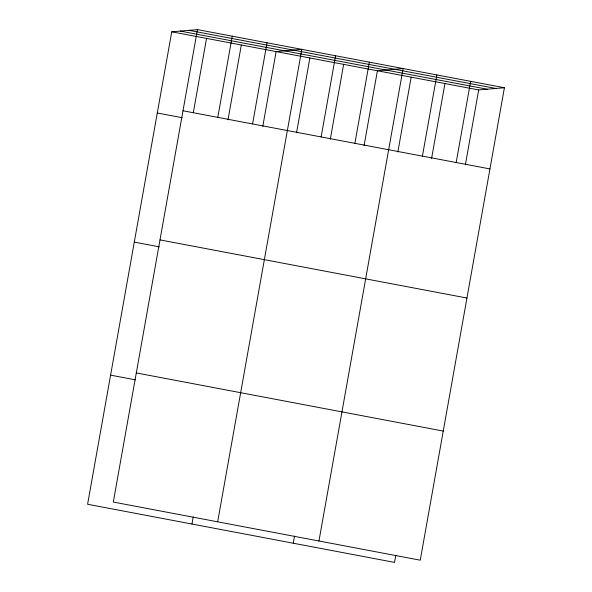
<?xml version="1.0" encoding="UTF-8"?>
<svg xmlns="http://www.w3.org/2000/svg" width="592" height="592" viewBox="0 0 592 592"><rect width="100%" height="100%" fill="white"/><g stroke="black" fill="none" stroke-linecap="round" stroke-linejoin="round"><path stroke-width="0.89" d="M197.454 29.6L113.301 502.053L420.253 560.187L504.406 87.734L197.454 29.6L171.747 31.813L87.594 504.266L394.546 562.4L395.826 555.229M193.362 112.362L206.534 38.399M217.782 117.371L232.242 36.186M227.987 119.85L241.329 44.985M252.569 123.957L267.029 42.779M191.956 524.031L193.236 516.853M262.774 126.444L276.116 51.578L301.816 49.365L217.664 521.818M296.54 132.837L309.875 57.972M321.123 136.944L335.583 55.759M330.306 139.231L343.641 64.365M354.889 143.338L369.349 62.16M293.247 543.212L294.527 536.041M364.073 145.625L377.407 70.759L403.115 68.554L318.955 541.007M397.839 152.026L411.174 77.16M422.414 156.125L436.881 74.947M431.598 158.419L444.94 83.553M456.18 162.519L470.64 81.341M465.364 164.813L478.699 89.947L504.406 87.734M188.974 30.333L495.926 88.467M180.234 31.08L487.186 89.214M171.747 31.813L478.699 89.947M182.995 110.778L489.947 168.92M157.287 112.991L182.262 117.719M159.995 239.901L466.947 298.035M134.288 242.113L159.263 246.842M136.301 372.93L443.253 431.072M110.593 375.143L135.568 379.872"/></g></svg>
